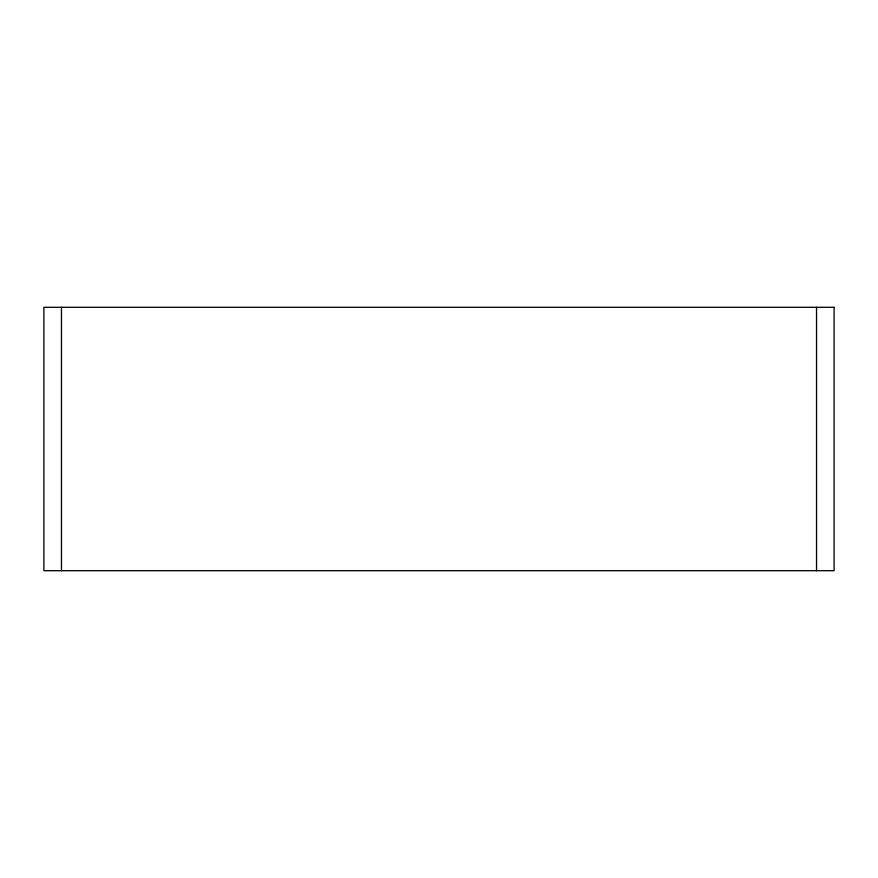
<?xml version="1.0" encoding="UTF-8"?>
<svg xmlns="http://www.w3.org/2000/svg" width="878" height="878" viewBox="0 0 878 878"><rect width="100%" height="100%" fill="white"/><g stroke="black" fill="none" stroke-linecap="round" stroke-linejoin="round"><path stroke-width="1.32" d="M816.54 307.3L816.54 570.7M61.46 307.3L61.46 570.7M834.1 307.3L43.9 307.3L43.9 570.7L834.1 570.7L834.1 307.3"/></g></svg>
